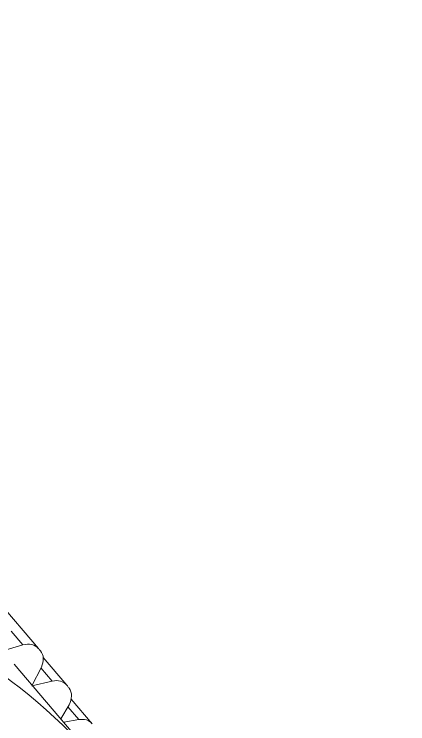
# Model space of a CAD drawing. Header units: metres. Extents: x 2999 to 3109, y 1752 to 1796.
# Drawn here: x 3011.91055 to 3011.91399, y 1761.67583 to 1761.68205 of the extents above; entities that cross this region are included whole.
import ezdxf

# ---------------------------------------------------------------- set-up
doc = ezdxf.new("R2010")
doc.units = ezdxf.units.M
doc.layers.add('PAREDES', color=7, linetype='Continuous')

msp = doc.modelspace()

# ---------------------------------------------------------------- linework, layer by layer
at = {"layer": 'PAREDES', "color": 253, "lineweight": 0}
for p, q in [((3011.910762373444, 1761.676491767208), (3011.909999356116, 1761.677386480972)), ((3011.910625124892, 1761.67652415707), (3011.910522695459, 1761.676644240217)), ((3011.910448397352, 1761.67647129111), (3011.910625124892, 1761.67652415707)), ((3011.911009949899, 1761.676172466044), (3011.910803072579, 1761.676415082321)), ((3011.911312428845, 1761.675461711208), (3011.91054938834, 1761.676356405118)), ((3011.910787210893, 1761.676330448947), (3011.910704666237, 1761.676165062225)), ((3011.910882201848, 1761.676207368938), (3011.910783504948, 1761.676323095053)), ((3011.910704666237, 1761.676165062225), (3011.910882201848, 1761.676207368938)), ((3011.911232116507, 1761.675833808098), (3011.91104738285, 1761.676050388168)), ((3011.911028631268, 1761.676001212729), (3011.910957971079, 1761.675877350513)), ((3011.911113885335, 1761.675870595112), (3011.911018183052, 1761.675982778666)), ((3011.910983393958, 1761.675847533344), (3011.911113885335, 1761.675870595112))]:
    msp.add_line(p, q, dxfattribs=at)
for centre, radius, start, end in [((3010.970527799075, 1762.908031058607), 1.466147559632665, 301.4662384121358, 319.7050643108328), ((3111.831417499622, 1645.171443435346), 153.508512631862, 130.6030408440979, 130.6668198482213), ((3103.501930915186, 1654.894408575607), 140.7010131401963, 130.6045269452532, 130.6738943172298)]:
    msp.add_arc(centre, radius, start, end, dxfattribs=at)
for centre, major_axis, ratio, start_param, end_param in [((3009.143085672198, 1765.041227319452), (-2.768294905619666, 3.231465536757614), 0.5783642864339333, 3.047316074371338, 3.235869169235229), ((3011.905453619757, 1761.670465478169), (0.005858627080862386, 0.004996398590360712), 0.8089340707589203, 6.283101081848145, 7.28233528137207), ((3011.910640545552, 1761.676388044026), (0.0001217253010711734, 0.0001037960305268887), 0.8089340472728174, 6.277580738067627, 7.354907512664795), ((3011.904690579252, 1761.671360172079), (0.006048879547756614, 0.00515857821753691), 0.8089341051817623, 6.273725509643555, 6.277580738067627), ((3011.91065622009, 1761.676369324776), (0.0001217253010711734, 0.0001037960305268887), 0.8089340472728174, 5.196398258209229, 6.273725509643555), ((3011.910888201422, 1761.67606865016), (0.0001217253010711734, 0.0001037960305268887), 0.8089340472728174, 6.283185005187988, 7.290793418884277), ((3011.910888201422, 1761.67606865016), (0.0001217253010711734, 0.0001037960305268887), 0.8089340472728174, 6.213466644287109, 6.283185005187988), ((3011.904690579252, 1761.671360172079), (0.006048879547756614, 0.00515857821753691), 0.8089341051817623, 6.209610939025879, 6.213466644287109), ((3011.910902336475, 1761.676048772817), (0.0001217253010711734, 0.0001037960305268887), 0.8089340472728174, 5.132284164428711, 6.209610939025879), ((3011.91111036803, 1761.675729992214), (0.0001217253010711734, 0.0001037960305268887), 0.8089340472728174, 5.041040367359528e-06, 0.9434940218925476)]:
    msp.add_ellipse(centre, major_axis=major_axis, ratio=ratio, start_param=start_param, end_param=end_param, dxfattribs=at)

doc.saveas('drawing.dxf')
